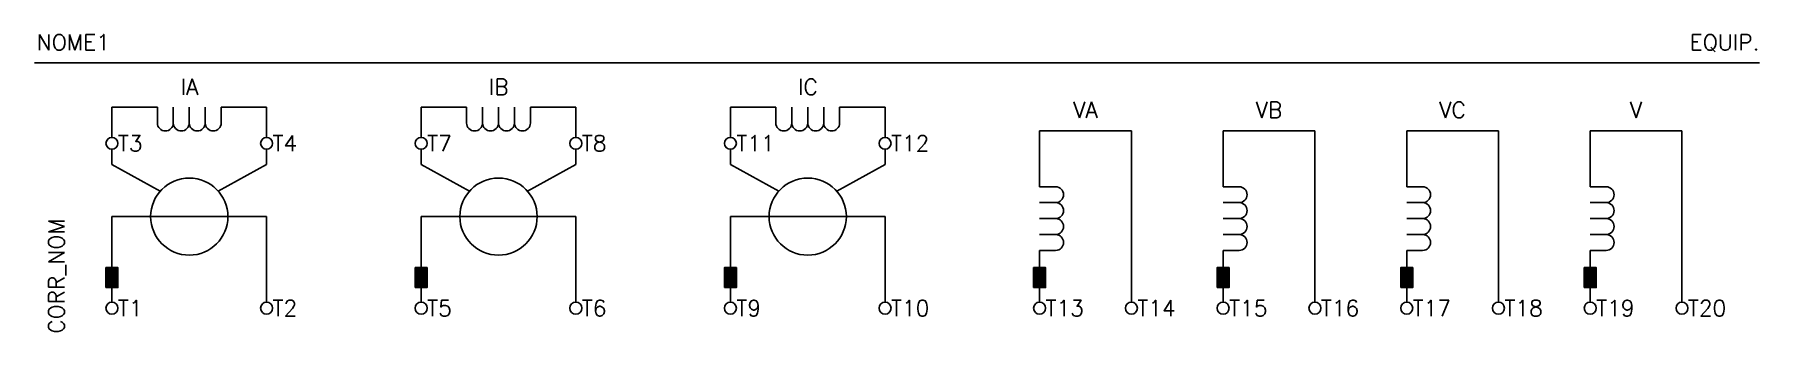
# Model space of a CAD drawing. Header units: millimetres. Extents: x 0 to 216, y 2 to 39.
import ezdxf
from ezdxf.enums import TextEntityAlignment as Align

# ---------------------------------------------------------------- set-up
doc = ezdxf.new("R2010")
doc.units = ezdxf.units.MM
doc.header["$LTSCALE"] = 10
doc.styles.add('ROMANS', font='romans.shx')

msp = doc.modelspace()

# ---------------------------------------------------------------- linework, layer by layer
at = {"color": 0}
for p, q in [((-0.16, 35.58), (216.01, 35.58)), ((125.8, 27), (137.3, 27)), ((125.8, 27), (125.8, 20)), ((137.3, 27), (137.3, 5.5)), ((148.8, 27), (160.3, 27)), ((148.8, 27), (148.8, 20)), ((160.3, 27), (160.3, 5.5)), ((171.8, 27), (183.3, 27)), ((171.8, 27), (171.8, 20)), ((183.3, 27), (183.3, 5.5)), ((194.8, 27), (206.3, 27)), ((194.8, 27), (194.8, 20)), ((206.3, 27), (206.3, 5.5)), ((9.55, 16.25), (28.93, 16.25)), ((9.55, 16.25), (9.55, 12)), ((28.93, 16.25), (28.93, 5.5)), ((48.3, 16.25), (67.68, 16.25)), ((48.3, 16.25), (48.3, 12)), ((67.68, 16.25), (67.68, 5.5)), ((87.05, 16.25), (106.43, 16.25)), ((87.05, 16.25), (87.05, 12)), ((106.43, 16.25), (106.43, 5.5)), ((9.55, 12), (9.55, 5.5)), ((48.3, 12), (48.3, 5.5)), ((87.05, 12), (87.05, 5.5)), ((125.8, 12), (125.8, 5.5)), ((148.8, 12), (148.8, 5.5)), ((171.8, 12), (171.8, 5.5)), ((194.8, 12), (194.8, 5.5))]:
    msp.add_line(p, q, dxfattribs=at)
for p, q in [((9.55, 26.2), (9.55, 30)), ((9.55, 30), (15.24, 30)), ((23.24, 30), (28.93, 30)), ((28.93, 26.2), (28.93, 30)), ((48.3, 26.2), (48.3, 30)), ((48.3, 30), (53.99, 30)), ((61.99, 30), (67.68, 30)), ((67.68, 26.2), (67.68, 30)), ((87.05, 26.2), (87.05, 30)), ((87.05, 30), (92.74, 30)), ((100.74, 30), (106.43, 30)), ((106.43, 26.2), (106.43, 30)), ((9.55, 22.8), (9.55, 24.7)), ((28.93, 22.8), (28.93, 24.7)), ((48.3, 22.8), (48.3, 24.7)), ((67.68, 22.8), (67.68, 24.7)), ((87.05, 22.8), (87.05, 24.7)), ((106.43, 22.8), (106.43, 24.7)), ((15.61, 19.45), (9.55, 22.8)), ((22.87, 19.45), (28.93, 22.8)), ((54.36, 19.45), (48.3, 22.8)), ((61.62, 19.45), (67.68, 22.8)), ((93.11, 19.45), (87.05, 22.8)), ((100.37, 19.45), (106.43, 22.8))]:
    msp.add_line(p, q)
at = {"color": 7}
for p, q in [((17.24, 28), (17.24, 30)), ((17.24, 30), (17.24, 28)), ((19.24, 28), (19.24, 30)), ((19.24, 28), (19.24, 30)), ((21.24, 28), (21.24, 30)), ((55.99, 28), (55.99, 30)), ((55.99, 30), (55.99, 28)), ((57.99, 28), (57.99, 30)), ((57.99, 28), (57.99, 30)), ((59.99, 28), (59.99, 30)), ((94.74, 28), (94.74, 30)), ((94.74, 30), (94.74, 28)), ((96.74, 28), (96.74, 30)), ((96.74, 28), (96.74, 30)), ((98.74, 28), (98.74, 30)), ((127.8, 20), (125.8, 20)), ((150.8, 20), (148.8, 20)), ((173.8, 20), (171.8, 20)), ((196.8, 20), (194.8, 20)), ((127.8, 18), (125.8, 18)), ((150.8, 18), (148.8, 18)), ((173.8, 18), (171.8, 18)), ((196.8, 18), (194.8, 18)), ((127.8, 16), (125.8, 16)), ((127.8, 16), (125.8, 16)), ((150.8, 16), (148.8, 16)), ((150.8, 16), (148.8, 16)), ((173.8, 16), (171.8, 16)), ((173.8, 16), (171.8, 16)), ((196.8, 16), (194.8, 16)), ((196.8, 16), (194.8, 16)), ((127.8, 14), (125.8, 14)), ((125.8, 14), (127.8, 14)), ((150.8, 14), (148.8, 14)), ((148.8, 14), (150.8, 14)), ((173.8, 14), (171.8, 14)), ((171.8, 14), (173.8, 14)), ((196.8, 14), (194.8, 14)), ((194.8, 14), (196.8, 14)), ((127.8, 12), (125.8, 12)), ((150.8, 12), (148.8, 12)), ((173.8, 12), (171.8, 12)), ((196.8, 12), (194.8, 12))]:
    msp.add_line(p, q, dxfattribs=at)
for points in [[(17.24, 28, -1), (15.24, 28), (15.24, 30)], [(19.24, 28, 1), (21.24, 28), (21.24, 30)], [(21.24, 28, 1), (23.24, 28), (23.24, 30)], [(55.99, 28, -1), (53.99, 28), (53.99, 30)], [(57.99, 28, 1), (59.99, 28), (59.99, 30)], [(59.99, 28, 1), (61.99, 28), (61.99, 30)], [(94.74, 28, -1), (92.74, 28), (92.74, 30)], [(96.74, 28, 1), (98.74, 28), (98.74, 30)], [(98.74, 28, 1), (100.74, 28), (100.74, 30)], [(127.8, 18, 1), (127.8, 20), (125.8, 20)], [(150.8, 18, 1), (150.8, 20), (148.8, 20)], [(173.8, 18, 1), (173.8, 20), (171.8, 20)], [(196.8, 18, 1), (196.8, 20), (194.8, 20)], [(127.8, 16, 1), (127.8, 18), (125.8, 18)], [(150.8, 16, 1), (150.8, 18), (148.8, 18)], [(173.8, 16, 1), (173.8, 18), (171.8, 18)], [(196.8, 16, 1), (196.8, 18), (194.8, 18)], [(127.8, 14, -1), (127.8, 12), (125.8, 12)], [(150.8, 14, -1), (150.8, 12), (148.8, 12)], [(173.8, 14, -1), (173.8, 12), (171.8, 12)], [(196.8, 14, -1), (196.8, 12), (194.8, 12)]]:
    msp.add_lwpolyline(points, format="xyb", dxfattribs=at)
at = {"color": 0}
for points in [[(8.8, 7.34), (10.3, 7.34), (10.3, 9.84), (8.8, 9.84)], [(47.55, 7.34), (49.05, 7.34), (49.05, 9.84), (47.55, 9.84)], [(86.3, 7.34), (87.8, 7.34), (87.8, 9.84), (86.3, 9.84)], [(125.05, 7.34), (126.55, 7.34), (126.55, 9.84), (125.05, 9.84)], [(148.05, 7.34), (149.55, 7.34), (149.55, 9.84), (148.05, 9.84)], [(171.05, 7.34), (172.55, 7.34), (172.55, 9.84), (171.05, 9.84)], [(194.05, 7.34), (195.55, 7.34), (195.55, 9.84), (194.05, 9.84)]]:
    msp.add_lwpolyline(points, close=True, dxfattribs=at)
for centre in [(9.55, 25.45), (28.93, 25.45), (48.3, 25.45), (67.68, 25.45), (87.05, 25.45), (106.43, 25.45), (9.55, 4.75), (28.93, 4.75), (48.3, 4.75), (67.68, 4.75), (87.05, 4.75), (106.43, 4.75), (125.8, 4.75), (137.3, 4.75), (148.8, 4.75), (160.3, 4.75), (171.8, 4.75), (183.3, 4.75), (194.8, 4.75), (206.3, 4.75)]:
    msp.add_circle(centre, 0.75, dxfattribs=at)
for centre in [(19.24, 16.25), (57.99, 16.25), (96.74, 16.25)]:
    msp.add_circle(centre, 4.84)
at = {"color": 7}
for centre, start, end in [((18.24, 28), 180, 0), ((56.99, 28), 180, 0), ((95.74, 28), 180, 0), ((127.8, 15), 270, 90), ((150.8, 15), 270, 90), ((173.8, 15), 270, 90), ((196.8, 15), 270, 90)]:
    msp.add_arc(centre, 1, start, end, dxfattribs=at)
at = {"color": 0}
for points in [[(8.8, 9.84), (10.3, 9.84), (8.8, 7.34), (10.3, 7.34)], [(47.55, 9.84), (49.05, 9.84), (47.55, 7.34), (49.05, 7.34)], [(86.3, 9.84), (87.8, 9.84), (86.3, 7.34), (87.8, 7.34)], [(125.05, 9.84), (126.55, 9.84), (125.05, 7.34), (126.55, 7.34)], [(148.05, 9.84), (149.55, 9.84), (148.05, 7.34), (149.55, 7.34)], [(171.05, 9.84), (172.55, 9.84), (171.05, 7.34), (172.55, 7.34)], [(194.05, 9.84), (195.55, 9.84), (194.05, 7.34), (195.55, 7.34)]]:
    msp.add_solid(points, dxfattribs=at)

# ---------------------------------------------------------------- texts
at = {"color": 7, "style": 'ROMANS'}
for s, p in [('IA', (19.27, 32.53)), ('IB', (58.02, 32.53)), ('IC', (96.77, 32.53)), ('VA', (131.55, 29.65)), ('VB', (154.55, 29.65)), ('VC', (177.55, 29.65)), ('V', (200.55, 29.65))]:
    msp.add_text(s, height=2, dxfattribs=at).set_placement(p, align=Align.MIDDLE_CENTER)
at = {"color": 7, "lineweight": -3, "style": 'ROMANS'}
msp.add_attdef('NOME1', text='', height=2, dxfattribs=at).set_placement((4.7, 38.13), align=Align.MIDDLE_CENTER)
msp.add_attdef('EQUIP.', text='', height=2, dxfattribs=at).set_placement((216.01, 38.13), align=Align.MIDDLE_RIGHT)
for tag, text, p in [('T3', '3', (10.3, 25.45)), ('T4', '4', (29.68, 25.45)), ('T7', '7', (49.05, 25.45)), ('T8', '8', (68.43, 25.45)), ('T11', '11', (87.8, 25.45)), ('T12', '12', (107.18, 25.45)), ('T1', '1', (10.3, 4.75)), ('T2', '2', (29.68, 4.75)), ('T5', '5', (49.05, 4.75)), ('T6', '6', (68.43, 4.75)), ('T9', '9', (87.8, 4.75)), ('T10', '10', (107.18, 4.75)), ('T13', '13', (126.55, 4.75)), ('T14', '14', (138.05, 4.75)), ('T15', '15', (149.55, 4.75)), ('T16', '16', (161.05, 4.75)), ('T17', '17', (172.55, 4.75)), ('T18', '18', (184.05, 4.75)), ('T19', '19', (195.55, 4.75)), ('T20', '20', (207.05, 4.75))]:
    msp.add_attdef(tag, text=text, height=2, dxfattribs=at).set_placement(p, align=Align.MIDDLE_LEFT)
msp.add_attdef('CORR_NOM', text='', height=2, rotation=90, dxfattribs=at).set_placement((2.59, 1.55), align=Align.MIDDLE_LEFT)

doc.saveas('drawing.dxf')
